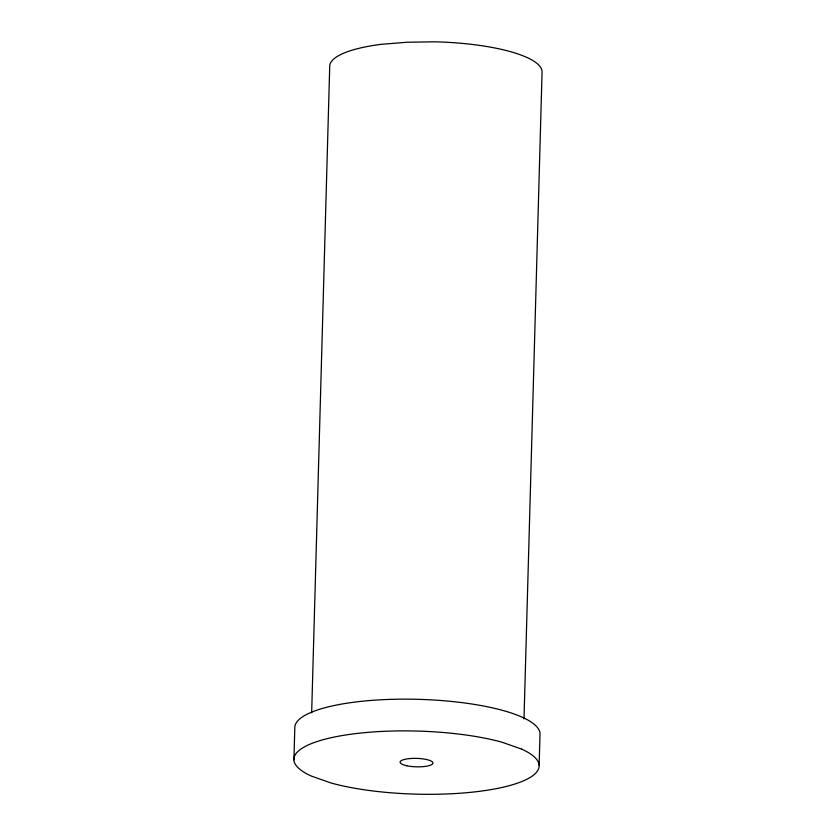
<?xml version="1.0" encoding="UTF-8"?>
<svg xmlns="http://www.w3.org/2000/svg" width="836" height="836" viewBox="0 0 836 836"><rect width="100%" height="100%" fill="white"/><g stroke="black" fill="none" stroke-linecap="round" stroke-linejoin="round"><path stroke-width="1.25" d="M293.917 759.893L294.805 728.146A122.673 31.538 1.6 0 1 415.513 699.262A122.673 31.538 1.6 0 1 540.025 733.569L539.136 765.306M311.661 712.847L329.708 66.817A106.245 27.316 1.6 0 1 381.373 44.298L406.975 42.26L434.25 41.8A106.245 27.316 1.6 0 1 542.083 71.509L524.005 718.845M521.758 749.15L501.882 742.169A122.673 31.538 1.6 0 0 340.377 735.879A122.673 31.538 1.6 0 0 311.295 776.059L331.171 783.029A122.673 31.538 1.6 0 0 492.676 789.32A122.673 31.538 1.6 0 0 521.758 749.15M406.735 765.734A16.427 4.222 1.6 0 0 432.839 763.508A16.427 4.222 1.6 0 0 410.006 758.555A16.427 4.222 1.6 0 0 406.735 765.734"/></g></svg>
